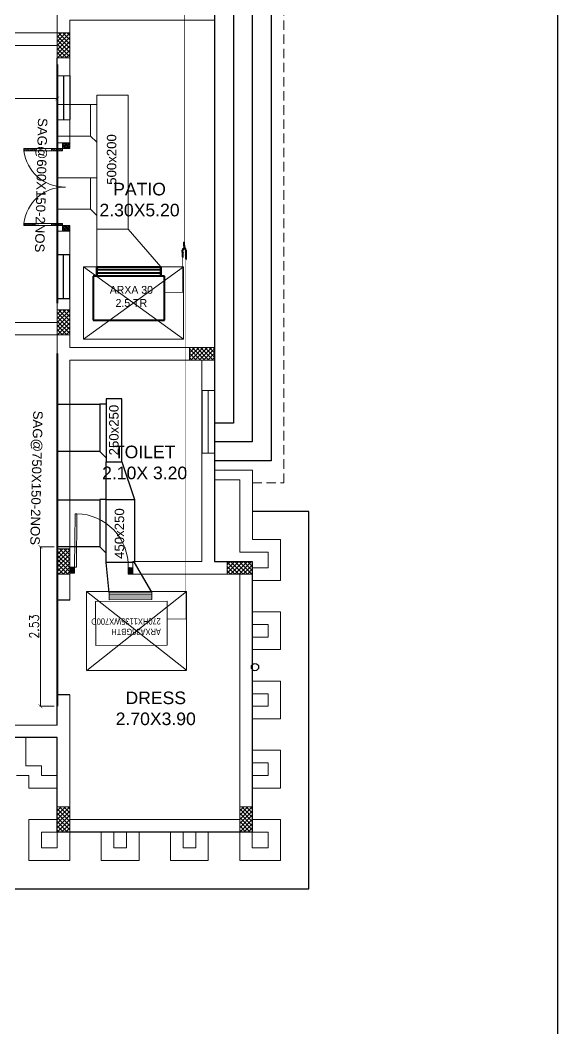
# Model space of a CAD drawing. Header units: centimetres. Extents: x -223085 to -5411, y 68813 to 74618.
# Drawn here: x -219838 to -218984, y 70760 to 72363 of the extents above; entities that cross this region are included whole.
import ezdxf

# ---------------------------------------------------------------- set-up
doc = ezdxf.new("R2010")
doc.units = ezdxf.units.CM
doc.header["$PDMODE"] = 34
doc.linetypes.add('DASHED2', pattern=[0.375, 0.25, -0.125])
for name, color, linetype in [('A STAIR', 15, 'Continuous'), ('A TEXT FRAME', 253, 'Continuous'), ('COLUMN', 6, 'Continuous'), ('HAVC', 6, 'Continuous'), ('HVAC', 6, 'Continuous'), ('PDF_FRAME', 7, 'Continuous'), ('PDF_m thick', 7, 'Continuous'), ('t10', 7, 'Continuous'), ('VRF', 31, 'Continuous'), ('WALLL', 7, 'Continuous')]:
    doc.layers.add(name, color=color, linetype=linetype)
for name, color, linetype, lineweight in [('A WALL BORDER', 130, 'Continuous', 30), ('CHIPPING', 2, 'Continuous', 0), ('LINE02', 8, 'Continuous', 0), ('TXT BM NME', 102, 'Continuous', 13), ('wall face 1', 4, 'Continuous', 30)]:
    doc.layers.add(name, color=color, linetype=linetype, lineweight=lineweight)
doc.layers.add('PDF_DASH', color=7, linetype='Continuous', true_color=0x989898)
doc.layers.add('PDF_hatchh', color=7, linetype='Continuous', true_color=0x767676)
doc.styles.add('0672-x-Core Bldg A&B-Lvl-Typ$0$ROMANS', font='romans.shx', dxfattribs={"width": 0.85})
doc.styles.add('ARI', font='arial.ttf')
doc.styles.add('MAPLE CM', font='swisscl.ttf', dxfattribs={"height": 20})
doc.styles.get("Standard").update_dxf_attribs({"font": 'arial.ttf'})
doc.dimstyles.new('A-AHAMED', dxfattribs={"dimscale": 50, "dimtxt": 0.3, "dimasz": 0.12, "dimexe": 0.015, "dimexo": 0.1, "dimgap": 0.05, "dimtad": 3, "dimlfac": 0.01, "dimrnd": 0.005, "dimzin": 1, "dimdsep": 46, "dimtxsty": '0672-x-Core Bldg A&B-Lvl-Typ$0$ROMANS', "dimblk": 'ARCHTICK', "dimcen": 0.5, "dimclrd": 8, "dimclre": 8, "dimclrt": 3, "dimadec": 0, "dimazin": 0, "dimtfac": 0.72, "dimtix": 1, "dimtofl": 0, "dimtmove": 1, "dimatfit": 3, "dimldrblk": 'DOTBLANK', "dimfxl": 1, "dimfxlon": 1, "dimtolj": 1, "dimtzin": 15, "dimlwd": 5, "dimlwe": 5, "dimarcsym": 0})

# ---------------------------------------------------------------- blocks, each defined once
blk = doc.blocks.new('CEXDW')
at = {"layer": 'A TEXT FRAME', "color": 10, "linetype": 'ByBlock', "lineweight": 5}
blk.add_line((-236486.6, 19560.2), (-236486.6, 19660.2), dxfattribs=at)
at = {"layer": 'A TEXT FRAME', "color": 5, "linetype": 'ByBlock', "lineweight": 5}
blk.add_lwpolyline([(-236476.6, 19660.2), (-236476.6, 19560.2), (-236496.6, 19560.2), (-236496.6, 19660.2)], close=True, dxfattribs=at)
blk = doc.blocks.new('column')
at = {"layer": 'COLUMN', "linetype": 'ByBlock', "lineweight": 5}
h = blk.add_hatch(dxfattribs=at)
h.set_pattern_fill('ANSI37', color=2, scale=1.5)
h.set_pattern_definition([(45, (-30653.902, 41637.804), (-3.36759605, 3.36759605), []), (135, (-30653.902, 41637.804), (-3.36759605, -3.36759605), [])])
h.paths.add_polyline_path([(-264720.4, 60672.8), (-264700.4, 60672.8), (-264700.4, 60632.8), (-264720.4, 60632.8)])
h = blk.add_hatch(dxfattribs=at)
h.set_pattern_fill('ANSI37', color=2, scale=1.5)
h.set_pattern_definition([(45, (-30653.8965, 41197.7215), (-3.36759605, 3.36759605), []), (135, (-30653.8965, 41197.7215), (-3.36759605, -3.36759605), [])])
h.paths.add_polyline_path([(-264720.4, 60232.7), (-264700.4, 60232.7), (-264700.4, 60192.7), (-264720.4, 60192.7)])
h = blk.add_hatch(dxfattribs=at)
h.set_pattern_fill('ANSI37', color=2, scale=1.5, angle=90)
h.set_pattern_definition([(135, (-245563.9624, 296637.487), (-3.36759605, -3.36759605), []), (225, (-245563.9624, 296637.487), (3.36759605, -3.36759605), [])])
h.paths.add_polyline_path([(-264470.4, 60152.7), (-264470.4, 60172.7), (-264510.4, 60172.7), (-264510.4, 60152.7)])
h = blk.add_hatch(dxfattribs=at)
h.set_pattern_fill('ANSI37', color=2, scale=1.5)
h.set_pattern_definition([(45, (-31143.891, 40837.6866), (-3.36759605, 3.36759605), []), (135, (-31143.891, 40837.6866), (-3.36759605, -3.36759605), [])])
h.paths.add_polyline_path([(-264720.4, 59852.7), (-264700.4, 59852.7), (-264700.4, 59812.7), (-264720.4, 59812.7)])
h = blk.add_hatch(dxfattribs=at)
h.set_pattern_fill('ANSI37', color=2, scale=1.5, angle=-90)
h.set_pattern_definition([(315, (-283356.815, -176652.1513), (3.36759605, 3.36759605), []), (45, (-283356.815, -176652.1513), (-3.36759605, 3.36759605), [])])
h.paths.add_polyline_path([(-264450.4, 59832.7), (-264450.4, 59812.7), (-264410.4, 59812.7), (-264410.4, 59832.7)])
h = blk.add_hatch(dxfattribs=at)
h.set_pattern_fill('ANSI37', color=2, scale=1.5)
h.set_pattern_definition([(45, (-28235.5585, 40496.2444), (-3.36759605, 3.36759605), []), (135, (-28235.5585, 40496.2444), (-3.36759605, -3.36759605), [])])
h.paths.add_polyline_path([(-264720.4, 59402.7), (-264700.4, 59402.7), (-264700.4, 59442.7), (-264720.4, 59442.7)])
h = blk.add_hatch(dxfattribs=at)
h.set_pattern_fill('ANSI37', color=2, scale=1.5)
h.set_pattern_definition([(45, (-27945.5585, 40496.2444), (-3.36759605, 3.36759605), []), (135, (-27945.5585, 40496.2444), (-3.36759605, -3.36759605), [])])
h.paths.add_polyline_path([(-264430.4, 59402.7), (-264410.4, 59402.7), (-264410.4, 59442.7), (-264430.4, 59442.7)])
at = {"layer": 'A TEXT FRAME', "color": 6, "linetype": 'ByBlock', "lineweight": 5}
for points in [[(-264720.4, 60672.8), (-264700.4, 60672.8), (-264700.4, 60632.8), (-264720.4, 60632.8)], [(-264720.4, 60232.7), (-264700.4, 60232.7), (-264700.4, 60192.7), (-264720.4, 60192.7)], [(-264470.4, 60152.7), (-264470.4, 60172.7), (-264510.4, 60172.7), (-264510.4, 60152.7)], [(-264720.4, 59852.7), (-264700.4, 59852.7), (-264700.4, 59812.7), (-264720.4, 59812.7)], [(-264450.4, 59832.7), (-264450.4, 59812.7), (-264410.4, 59812.7), (-264410.4, 59832.7)], [(-264720.4, 59402.7), (-264700.4, 59402.7), (-264700.4, 59442.7), (-264720.4, 59442.7)], [(-264430.4, 59402.7), (-264410.4, 59402.7), (-264410.4, 59442.7), (-264430.4, 59442.7)]]:
    blk.add_lwpolyline(points, close=True, dxfattribs=at)
blk = doc.blocks.new('W .150')
at = {"layer": 'A STAIR', "linetype": 'ByBlock', "lineweight": 5}
h = blk.add_hatch(dxfattribs=at)
h.set_pattern_fill('ANSI31', color=256, scale=0.1875, style=0)
h.set_pattern_definition([(45, (-1278.992507, 5.066227), (-0.0165728152, 0.0165728152), [])])
h.paths.add_polyline_path([(135.572, 6.937), (135.534, 6.937), (135.534, 6.75), (135.572, 6.75)])
h.paths.add_polyline_path([(135.572, 7.406), (135.534, 7.406), (135.534, 7.218), (135.572, 7.218)])
h = blk.add_hatch(dxfattribs=at)
h.set_pattern_fill('ANSI31', color=256, scale=0.1875, style=0)
h.set_pattern_definition([(135, (1551.373335, 5.066227), (0.0165728152, 0.0165728152), [])])
h.paths.add_polyline_path([(136.847, 6.937), (136.809, 6.937), (136.809, 6.75), (136.847, 6.75)])
h.paths.add_polyline_path([(136.847, 7.406), (136.809, 7.406), (136.809, 7.218), (136.847, 7.218)])
h = blk.add_hatch(dxfattribs=at)
h.set_pattern_fill('ANSI38', color=256, scale=0.1875, angle=180, style=0)
h.set_pattern_definition([(225, (107.112264, 983.23337), (0.0165728152, -0.0165728152), []), (315, (107.112264, 983.23337), (0.04971844555, -0.0165728152), [0.05859375, -0.03515625])])
h.paths.add_polyline_path([(135.534, 6.625), (135.534, 6.75), (135.44, 6.75), (135.44, 6.625)])
h = blk.add_hatch(dxfattribs=at)
h.set_pattern_fill('ANSI38', color=256, scale=0.1875, angle=180, style=0)
h.set_pattern_definition([(225, (108.518514, 983.23337), (0.0165728152, -0.0165728152), []), (315, (108.518514, 983.23337), (0.04971844555, -0.0165728152), [0.05859375, -0.03515625])])
h.paths.add_polyline_path([(136.94, 6.625), (136.94, 6.75), (136.847, 6.75), (136.847, 6.625)])
at = {"layer": 'A STAIR', "linetype": 'ByBlock', "lineweight": 5, "ltscale": 2}
for p, q in [((135.534, 7.406), (135.572, 7.406)), ((135.534, 6.75), (135.534, 7.406)), ((135.572, 7.406), (135.572, 6.75)), ((136.847, 7.406), (136.809, 7.406)), ((136.809, 7.406), (136.809, 6.75)), ((136.847, 6.75), (136.847, 7.406)), ((135.534, 7.218), (135.572, 7.218)), ((136.847, 7.218), (136.809, 7.218)), ((135.534, 6.937), (135.572, 6.937)), ((136.847, 6.937), (136.809, 6.937)), ((135.572, 6.75), (135.534, 6.75)), ((136.809, 6.75), (136.847, 6.75))]:
    blk.add_line(p, q, dxfattribs=at)
at = {"layer": 'A STAIR', "linetype": 'ByBlock', "lineweight": 5}
for points in [[(135.44, 6.75), (135.44, 6.625), (135.534, 6.625), (135.534, 6.75)], [(136.847, 6.75), (136.847, 6.625), (136.94, 6.625), (136.94, 6.75)]]:
    blk.add_lwpolyline(points, close=True, dxfattribs=at)
at = {"layer": 'A WALL BORDER', "color": 42, "linetype": 'ByBlock', "lineweight": 5, "ltscale": 0.005}
for centre, start, end in [((135.494, 6.714), 358.9677, 83.6083), ((136.887, 6.714), 96.3917, 181.0323)]:
    blk.add_arc(centre, 0.696, start, end, dxfattribs=at)
blk = doc.blocks.new('R4E')
at = {"layer": 'PDF_DASH', "linetype": 'ByBlock', "lineweight": 0}
blk.add_arc((0.7, -83.4), 83.4, 358.6053, 88.6669, dxfattribs=at)
at = {"layer": 'PDF_FRAME', "color": 252, "linetype": 'ByBlock', "lineweight": 0, "true_color": 0x989898}
for points in [[(-1.3, -84.7), (-1.3, -94.7), (-8.6, -94.7), (-8.6, -84.7)], [(91.4, -86.1), (91.4, -96), (84.1, -96), (84.1, -85.4)]]:
    blk.add_lwpolyline(points, close=True, dxfattribs=at)
at = {"layer": 'PDF_hatchh', "linetype": 'ByBlock', "lineweight": 0}
for points in [[(-8.6, -84.7), (-1.3, -92.7)], [(-6, -87.4), (-8.6, -90), (-4, -94.7)], [(-8.6, -87.4), (-1.3, -94.7)], [(-7.3, -91.4), (-8.6, -92.7), (-6.6, -94.7)], [(-7.9, -86.7), (-6, -84.7), (-1.3, -90)], [(-3.3, -90), (-6.6, -93.3)], [(-2, -86.1), (-5.3, -89.4)], [(-4.6, -94), (-5.3, -94.7)], [(-4, -85.4), (-3.3, -84.7), (-1.3, -87.4)], [(-1.3, -90.7), (-2.6, -92)], [(-1.3, -93.3), (-2.6, -94.7)], [(-1.3, -88.1), (-1.3, -88.1)], [(84.1, -86.1), (91.4, -93.3)], [(86.7, -88.7), (84.1, -91.4), (88.1, -96)], [(84.1, -88.7), (90.7, -96)], [(85.4, -92.7), (84.1, -94), (85.4, -96)], [(86.7, -85.4), (84.7, -88.1)], [(86.1, -85.4), (91.4, -90.7)], [(89.4, -91.4), (86.1, -94.7)], [(90.7, -87.4), (87.4, -90.7)], [(88.1, -95.3), (87.4, -96)], [(88.7, -86.1), (91.4, -88.1)], [(89.4, -86.1), (88.7, -86.7)], [(91.4, -92), (90, -93.3)], [(91.4, -94.7), (90, -96)]]:
    blk.add_lwpolyline(points, dxfattribs=at)
at = {"layer": 'PDF_m thick', "linetype": 'ByBlock', "lineweight": 0}
blk.add_lwpolyline([(0, 0), (-1.3, -84.7), (2, -84.7), (2.6, 0)], close=True, dxfattribs=at)
blk = doc.blocks.new('sfdsf')
blk.add_line((-33878.723, -54458.736), (-33581.723, -54458.736))
blk = doc.blocks.new('CVVX')
at = {"lineweight": 5, "xscale": 4.554945441230865, "yscale": 4.554945441230865, "zscale": 4.554945441230865, "rotation": 90.00000000000004}
blk.add_blockref('sfdsf', (-175947.9, 69074.68), dxfattribs=at)
blk = doc.blocks.new('3tr m')
at = {"layer": 'TXT BM NME', "color": 8, "linetype": 'ByBlock'}
for points in [[(159, -125.3), (159, 0), (0, 0), (0, -125.9)], [(0, 0), (159, -125.3)], [(0.5, -125.9), (159, 0)]]:
    blk.add_lwpolyline(points, dxfattribs=at)
blk = doc.blocks.new('3tr m n')
at = {"layer": 'A TEXT FRAME', "color": 8, "linetype": 'ByBlock'}
blk.add_lwpolyline([(-158.5, -0.6), (0, 0)], dxfattribs=at)
at = {"layer": 'TXT BM NME', "color": 8, "linetype": 'ByBlock'}
blk.add_blockref('3tr m', (-159, 125.3), dxfattribs=at)
blk = doc.blocks.new('BRNTT')
at = {"color": 56, "linetype": 'Continuous', "lineweight": 15, "ltscale": 0.005}
for p, q in [((13602, -27828), (12017, -27828)), ((12017, -27828), (12017, -28978)), ((12017, -28978), (13602, -27828)), ((12017, -27828), (13602, -28978)), ((13602, -28978), (13602, -27828)), ((12017, -28978), (13602, -28978))]:
    blk.add_line(p, q, dxfattribs=at)
at = {"layer": 'VRF', "color": 15, "linetype": 'Continuous', "lineweight": 40, "ltscale": 0.005, "true_color": 0xac4f35}
for p, q in [((13452, -28128), (12317, -28128)), ((12317, -28128), (12317, -28828)), ((13452, -28828), (13452, -28128)), ((12317, -28828), (13452, -28828)), ((12377, -28878), (13392, -28878)), ((12377, -28928), (13392, -28928)), ((13392, -28978), (12377, -28978))]:
    blk.add_line(p, q, dxfattribs=at)
for points in [[(12377, -28978), (12377, -28978), (12377, -28828), (12377, -28828)], [(13392, -28978), (13392, -28978), (13392, -28828), (13392, -28828)]]:
    blk.add_lwpolyline(points, close=True, dxfattribs=at)
blk = doc.blocks.new('A$C18D43A76')
at = {"layer": 'VRF', "xscale": 0.1, "yscale": 0.1, "zscale": 0.1, "rotation": 270}
blk.add_blockref('BRNTT', (2782.8, 1360.2), dxfattribs=at)
at = {"layer": 'VRF', "color": 251, "insert": (-84.6, 75.8), "char_height": 12.5, "width": 252.101, "attachment_point": 2, "rotation": 90}
blk.add_mtext('{\\fCentury Gothic|b0|i0|c0|p34;\\C0;ARXA 30\\P2.5 TR}', dxfattribs=at)
blk = doc.blocks.new('45')
at = {"color": 42}
for p, q in [((5375.299, -1589.861), (5375.333, -1589.861)), ((5375.299, -1589.861), (5375.333, -1589.861)), ((5375.333, -1589.861), (5375.337, -1589.86)), ((5375.333, -1589.876), (5375.333, -1589.861)), ((5375.337, -1589.86), (5375.348, -1589.86)), ((5375.337, -1589.878), (5375.337, -1589.86)), ((5375.348, -1589.878), (5375.348, -1589.86)), ((5375.348, -1589.861), (5375.375, -1589.861)), ((5375.348, -1589.861), (5375.375, -1589.861)), ((5375.375, -1589.86), (5375.394, -1589.86)), ((5375.375, -1589.878), (5375.375, -1589.86)), ((5375.375, -1589.876), (5375.375, -1589.861)), ((5375.394, -1589.878), (5375.394, -1589.86)), ((5375.394, -1589.86), (5375.398, -1589.861)), ((5375.398, -1589.861), (5375.421, -1589.861)), ((5375.398, -1589.861), (5375.421, -1589.861)), ((5375.398, -1589.876), (5375.398, -1589.861)), ((5375.421, -1589.876), (5375.421, -1589.861)), ((5375.425, -1589.862), (5375.421, -1589.861)), ((5375.425, -1589.862), (5375.447, -1589.862)), ((5375.425, -1589.875), (5375.425, -1589.862)), ((5375.447, -1589.875), (5375.447, -1589.862)), ((5375.451, -1589.863), (5375.447, -1589.862)), ((5375.451, -1589.863), (5375.468, -1589.863)), ((5375.451, -1589.874), (5375.451, -1589.863)), ((5375.468, -1589.874), (5375.468, -1589.863)), ((5375.472, -1589.865), (5375.468, -1589.863)), ((5375.472, -1589.865), (5375.485, -1589.865)), ((5375.472, -1589.872), (5375.472, -1589.865)), ((5375.472, -1589.872), (5375.472, -1589.865)), ((5375.485, -1589.872), (5375.485, -1589.865)), ((5375.152, -1589.896), (5375.139, -1589.896)), ((5375.139, -1589.896), (5375.139, -1589.906)), ((5375.152, -1589.906), (5375.139, -1589.906)), ((5375.157, -1589.895), (5375.152, -1589.896)), ((5375.152, -1589.896), (5375.152, -1589.906)), ((5375.152, -1589.906), (5375.157, -1589.908)), ((5375.175, -1589.895), (5375.157, -1589.895)), ((5375.157, -1589.895), (5375.157, -1589.908)), ((5375.175, -1589.908), (5375.157, -1589.908)), ((5375.179, -1589.894), (5375.175, -1589.895)), ((5375.175, -1589.895), (5375.175, -1589.908)), ((5375.175, -1589.908), (5375.179, -1589.909)), ((5375.198, -1589.894), (5375.179, -1589.894)), ((5375.179, -1589.894), (5375.179, -1589.909)), ((5375.198, -1589.909), (5375.179, -1589.909)), ((5375.198, -1589.909), (5375.179, -1589.909)), ((5375.198, -1589.894), (5375.202, -1589.892)), ((5375.198, -1589.894), (5375.198, -1589.909)), ((5375.198, -1589.894), (5375.198, -1589.909)), ((5375.202, -1589.91), (5375.198, -1589.909)), ((5375.223, -1589.892), (5375.202, -1589.892)), ((5375.202, -1589.892), (5375.202, -1589.91)), ((5375.223, -1589.91), (5375.202, -1589.91)), ((5375.223, -1589.91), (5375.223, -1589.892)), ((5375.223, -1589.894), (5375.241, -1589.894)), ((5375.223, -1589.894), (5375.241, -1589.894)), ((5375.223, -1589.909), (5375.241, -1589.909)), ((5375.241, -1589.892), (5375.259, -1589.892)), ((5375.241, -1589.91), (5375.241, -1589.892)), ((5375.241, -1589.91), (5375.26, -1589.91)), ((5375.273, -1589.9), (5375.259, -1589.892)), ((5375.26, -1589.91), (5375.273, -1589.902)), ((5375.299, -1589.876), (5375.333, -1589.876)), ((5375.333, -1589.926), (5375.299, -1589.926)), ((5375.333, -1589.941), (5375.299, -1589.941)), ((5375.337, -1589.878), (5375.333, -1589.876)), ((5375.333, -1589.926), (5375.337, -1589.924)), ((5375.333, -1589.941), (5375.333, -1589.926)), ((5375.337, -1589.943), (5375.333, -1589.941)), ((5375.337, -1589.878), (5375.348, -1589.878)), ((5375.337, -1589.924), (5375.348, -1589.924)), ((5375.337, -1589.943), (5375.337, -1589.924)), ((5375.337, -1589.943), (5375.348, -1589.943)), ((5375.348, -1589.876), (5375.375, -1589.876)), ((5375.348, -1589.943), (5375.348, -1589.924)), ((5375.348, -1589.941), (5375.348, -1589.926)), ((5375.348, -1589.926), (5375.384, -1589.926)), ((5375.348, -1589.941), (5375.384, -1589.941)), ((5375.375, -1589.878), (5375.394, -1589.878)), ((5375.384, -1589.941), (5375.384, -1589.926)), ((5375.388, -1589.927), (5375.384, -1589.926)), ((5375.384, -1589.941), (5375.388, -1589.94)), ((5375.388, -1589.927), (5375.41, -1589.927)), ((5375.388, -1589.94), (5375.388, -1589.927)), ((5375.388, -1589.94), (5375.41, -1589.94)), ((5375.398, -1589.876), (5375.394, -1589.878)), ((5375.398, -1589.876), (5375.421, -1589.876)), ((5375.41, -1589.94), (5375.41, -1589.927)), ((5375.414, -1589.928), (5375.41, -1589.927)), ((5375.41, -1589.94), (5375.414, -1589.939)), ((5375.414, -1589.928), (5375.43, -1589.928)), ((5375.414, -1589.939), (5375.414, -1589.928)), ((5375.414, -1589.939), (5375.43, -1589.939)), ((5375.421, -1589.876), (5375.425, -1589.875)), ((5375.425, -1589.875), (5375.447, -1589.875)), ((5375.43, -1589.939), (5375.43, -1589.928)), ((5375.434, -1589.93), (5375.43, -1589.928)), ((5375.43, -1589.939), (5375.434, -1589.937)), ((5375.434, -1589.93), (5375.447, -1589.93)), ((5375.434, -1589.937), (5375.434, -1589.93)), ((5375.434, -1589.937), (5375.434, -1589.93)), ((5375.434, -1589.937), (5375.447, -1589.937)), ((5375.447, -1589.875), (5375.451, -1589.874)), ((5375.447, -1589.937), (5375.447, -1589.93)), ((5375.451, -1589.874), (5375.468, -1589.874)), ((5375.468, -1589.874), (5375.472, -1589.872)), ((5375.472, -1589.872), (5375.485, -1589.872))]:
    blk.add_line(p, q, dxfattribs=at)
for centre, radius, start, end in [((5375.299, -1589.901), 0.0402, 90, 167.3561), ((5375.299, -1589.901), 0.0402, 193.2836, 270), ((5375.272, -1589.901), 0.00162, 302.7005, 58.7276), ((5375.299, -1589.901), 0.0247, 90, 270)]:
    blk.add_arc(centre, radius, start, end, dxfattribs=at)
blk = doc.blocks.new('A$C49C76B04')
at = {"layer": 'wall face 1', "color": 7, "xscale": 100, "yscale": 100, "zscale": 100, "rotation": 180}
blk.add_blockref('45', (537529.9, -158986.1), dxfattribs=at)
blk = doc.blocks.new('A$C22C16DCF')
at = {"layer": 't10', "color": 30, "true_color": 0xf26722, "rotation": 90}
blk.add_blockref('A$C49C76B04', (7.8, 11.3), dxfattribs=at)
blk = doc.blocks.new('A$C2F3818EF')
at = {"layer": 'HVAC', "color": 30, "true_color": 0xf26722}
blk.add_blockref('A$C22C16DCF', (-7.8, -9.6), dxfattribs=at)
blk = doc.blocks.new('A$C2E9877FA')
at = {"layer": 'HAVC', "color": 30, "ltscale": 100, "true_color": 0xf26722, "xscale": 10, "yscale": 10, "zscale": 10, "rotation": 269.9999999999999}
blk.add_blockref('A$C2F3818EF', (-42, -72), dxfattribs=at)
blk = doc.blocks.new('_ArchTick')
at = {"color": 0, "linetype": 'ByBlock', "const_width": 0.15}
blk.add_lwpolyline([(-0.5, -0.5), (0.5, 0.5)], dxfattribs=at)
blk = doc.blocks.new('*D122')
at = {"layer": 'Defpoints', "color": 0, "linetype": 'ByBlock', "transparency": 16777216}
for p in [(-219806, 71525.6), (-219779.2, 71525.6), (-219779.2, 71272.5, 0)]:
    blk.add_point(p, dxfattribs=at)
at = {"layer": 'TXT BM NME', "color": 8, "linetype": 'ByBlock', "lineweight": 5, "transparency": 16777216}
for p, q in [((-219784.2, 71525.6), (-219806.8, 71525.6)), ((-219806, 71272.5), (-219806, 71525.6)), ((-219784.2, 71272.5), (-219806.8, 71272.5))]:
    blk.add_line(p, q, dxfattribs=at)
at = {"layer": 'TXT BM NME', "color": 8, "linetype": 'ByBlock', "lineweight": 5, "transparency": 16777216, "xscale": 6, "yscale": 6, "zscale": 6}
for p, rotation in [((-219806, 71525.6), 90), ((-219806, 71272.5), 270)]:
    blk.add_blockref('_ArchTick', p, dxfattribs=dict(at, rotation=rotation))
at = {"layer": 'TXT BM NME', "color": 3, "linetype": 'ByBlock', "transparency": 16777216, "insert": (-219816, 71399), "char_height": 15, "attachment_point": 5, "rotation": 90, "style": '0672-x-Core Bldg A&B-Lvl-Typ$0$ROMANS'}
blk.add_mtext('\\A1;2.53', dxfattribs=at)
blk = doc.blocks.new('_DotBlank')
at = {"color": 0, "linetype": 'ByBlock', "lineweight": -2}
blk.add_line((-0.5, 0), (-1, 0), dxfattribs=at)
blk.add_circle((0, 0), 0.5, dxfattribs=at)
blk = doc.blocks.new('*D133')
at = {"layer": 'CHIPPING', "color": 8, "linetype": 'ByBlock', "lineweight": 5, "transparency": 16777216}
for p, q in [((-220249.3, 72317.6), (-220249.3, 72237.4)), ((-219779.2, 72317.6), (-219779.2, 72237.4)), ((-220249.3, 72238.2), (-219779.2, 72238.2))]:
    blk.add_line(p, q, dxfattribs=at)
at = {"layer": 'Defpoints', "color": 0, "linetype": 'ByBlock', "transparency": 16777216}
for p in [(-220249.3, 72322.6, 0), (-219779.2, 72322.6, 0), (-219779.2, 72238.2)]:
    blk.add_point(p, dxfattribs=at)
at = {"layer": 'CHIPPING', "color": 8, "linetype": 'ByBlock', "lineweight": 5, "transparency": 16777216, "xscale": 6, "yscale": 6, "zscale": 6, "rotation": 180}
blk.add_blockref('_ArchTick', (-220249.3, 72238.2), dxfattribs=at)
at = {"layer": 'CHIPPING', "color": 8, "linetype": 'ByBlock', "lineweight": 5, "transparency": 16777216, "xscale": 6, "yscale": 6, "zscale": 6}
blk.add_blockref('_ArchTick', (-219779.2, 72238.2), dxfattribs=at)
at = {"layer": 'CHIPPING', "color": 3, "linetype": 'ByBlock', "transparency": 16777216, "insert": (-220014.2, 72248.2), "char_height": 15, "attachment_point": 5, "style": '0672-x-Core Bldg A&B-Lvl-Typ$0$ROMANS'}
blk.add_mtext('\\A1;4.70', dxfattribs=at)

msp = doc.modelspace()

# ---------------------------------------------------------------- linework, layer by layer
at = {"layer": 'A TEXT FRAME', "color": 4, "linetype": 'ByBlock', "lineweight": 5}
for p, q in [((-219779.215, 72342.455, 0), (-219779.215, 72702.455, 0)), ((-219529.215, 71647.335, 0), (-219529.215, 72402.455, 0)), ((-219759.198, 72362.575, 0), (-219759.216, 72274.455, 0)), ((-219529.198, 72362.575, 0), (-219759.198, 72362.575, 0)), ((-220269.215, 72342.455, 0), (-219779.215, 72342.455, 0)), ((-219779.215, 72322.455, 0), (-220249.215, 72322.455, 0)), ((-219779.215, 72302.466, 0), (-219779.215, 72322.455, 0)), ((-219759.216, 72274.455, 0), (-219779.215, 72274.455, 0)), ((-219779.215, 72204.455, 0), (-219779.215, 72167.455, 0)), ((-219759.215, 72204.455, 0), (-219779.215, 72204.455, 0)), ((-219759.215, 72167.455, 0), (-219759.215, 72204.455, 0)), ((-219759.215, 72167.455, 0), (-219779.215, 72167.455, 0)), ((-219779.215, 72027.455, 0), (-219779.215, 71990.329, 0)), ((-219759.215, 72027.455, 0), (-219779.215, 72027.455, 0)), ((-219778.215, 72027.455, 0), (-219759.215, 72027.455, 0)), ((-219759.215, 71990.329, 0), (-219759.215, 72027.455, 0)), ((-219779.215, 71882.455, 0), (-219779.215, 71920.329, 0)), ((-219759.215, 71920.329, 0), (-219759.215, 71842.349, 0)), ((-219779.215, 71882.455, 0), (-220249.215, 71882.455, 0)), ((-220269.215, 71862.455, 0), (-219779.215, 71862.455, 0)), ((-219779.215, 71440.732, 0), (-219779.215, 71863.204, 0)), ((-219529.204, 71842.349, 0), (-219759.215, 71842.349, 0)), ((-219759.215, 71822.349, 0), (-219759.215, 71722.335, 0)), ((-219759.215, 71822.349, 0), (-219549.215, 71822.349, 0)), ((-219759.215, 71440.732, 0), (-219759.215, 71822.349, 0)), ((-219549.215, 71822.349, 0), (-219549.215, 71502.335, 0)), ((-219529.215, 71647.335, 0), (-219469.198, 71647.335, 0)), ((-219469.198, 71647.335, 0), (-219469.198, 71537.335, 0)), ((-219529.215, 71502.335, 0), (-219529.215, 71632.335, 0)), ((-219529.215, 71632.335, 0), (-219489.198, 71632.335, 0)), ((-219489.198, 71632.335, 0), (-219489.198, 71517.335, 0)), ((-219469.198, 71537.335, 0), (-219424.232, 71537.335, 0)), ((-219424.232, 71537.335, 0), (-219424.232, 71472.335, 0)), ((-219489.198, 71517.335, 0), (-219444.232, 71517.335, 0)), ((-219444.232, 71517.335, 0), (-219444.232, 71492.335, 0)), ((-219549.215, 71502.335, 0), (-219659.215, 71502.335, 0)), ((-219659.215, 71482.335, 0), (-219659.215, 71502.335, 0)), ((-219444.232, 71492.335, 0), (-219469.232, 71492.335, 0)), ((-219659.215, 71482.335, 0), (-219489.215, 71482.335, 0)), ((-219489.215, 71482.335, 0), (-219489.215, 71092.335, 0)), ((-219469.215, 71422.335, 0), (-219469.215, 71482.335, 0)), ((-219424.232, 71472.335, 0), (-219469.232, 71472.335, 0)), ((-219424.232, 71422.335, 0), (-219469.215, 71422.335, 0)), ((-219424.232, 71422.335, 0), (-219424.232, 71362.335, 0)), ((-219444.232, 71402.335, 0), (-219469.232, 71402.335, 0)), ((-219469.215, 71382.335, 0), (-219469.215, 71402.335, 0)), ((-219444.232, 71402.335, 0), (-219444.232, 71382.335, 0)), ((-219444.232, 71382.335, 0), (-219469.232, 71382.335, 0)), ((-219424.232, 71362.335, 0), (-219469.232, 71362.335, 0)), ((-219469.215, 71312.335, 0), (-219469.215, 71362.335, 0)), ((-219424.232, 71312.335, 0), (-219469.232, 71312.335, 0)), ((-219424.232, 71312.335, 0), (-219424.232, 71252.335, 0)), ((-219759.215, 71092.335, 0), (-219759.215, 71290.732, 0)), ((-219444.232, 71292.335, 0), (-219469.232, 71292.335, 0)), ((-219469.215, 71272.335, 0), (-219469.215, 71292.335, 0)), ((-219444.232, 71292.335, 0), (-219444.232, 71272.335, 0)), ((-219444.232, 71272.335, 0), (-219469.232, 71272.335, 0)), ((-219424.232, 71252.335, 0), (-219469.232, 71252.335, 0)), ((-219469.215, 71202.335, 0), (-219469.215, 71252.335, 0)), ((-219779.215, 71242.455, 0), (-220249.215, 71242.455, 0)), ((-219829.215, 71222.455, 0), (-219779.215, 71222.455, 0)), ((-219829.215, 71222.455, 0), (-219829.215, 71177.455, 0)), ((-219779.215, 71222.455, 0), (-219779.215, 71162.455, 0)), ((-219424.232, 71202.335, 0), (-219469.232, 71202.335, 0)), ((-219424.232, 71202.335, 0), (-219424.232, 71142.335, 0)), ((-219829.215, 71177.455, 0), (-219804.215, 71177.455, 0)), ((-219444.232, 71182.335, 0), (-219469.232, 71182.335, 0)), ((-219469.215, 71162.335, 0), (-219469.215, 71182.335, 0)), ((-219444.232, 71182.335, 0), (-219444.232, 71162.335, 0)), ((-219844.215, 71162.455, 0), (-219824.215, 71162.455, 0)), ((-219444.232, 71162.335, 0), (-219469.232, 71162.335, 0)), ((-219779.215, 71142.335, 0), (-219824.215, 71142.335, 0)), ((-219779.215, 71142.335, 0), (-219779.215, 71092.335, 0)), ((-219424.232, 71142.335, 0), (-219469.232, 71142.335, 0)), ((-219469.215, 71092.335, 0), (-219469.215, 71142.335, 0)), ((-219779.215, 71092.335, 0), (-219824.215, 71092.335, 0)), ((-219489.215, 71092.335, 0), (-219759.215, 71092.335, 0)), ((-219424.232, 71092.335, 0), (-219469.232, 71092.335, 0)), ((-219424.232, 71092.335, 0), (-219424.232, 71027.335, 0)), ((-219804.215, 71072.335, 0), (-219779.215, 71072.335, 0)), ((-219779.215, 71072.335, 0), (-219779.215, 71047.335, 0)), ((-219759.215, 71027.335, 0), (-219759.215, 71072.335, 0)), ((-219759.215, 71072.335, 0), (-219709.215, 71072.335, 0)), ((-219709.215, 71027.335, 0), (-219709.215, 71072.335, 0)), ((-219689.215, 71072.335, 0), (-219669.215, 71072.335, 0)), ((-219649.215, 71072.335, 0), (-219599.215, 71072.335, 0)), ((-219649.215, 71072.335, 0), (-219649.215, 71027.335, 0)), ((-219599.215, 71072.335, 0), (-219599.215, 71027.335, 0)), ((-219579.215, 71072.335, 0), (-219559.215, 71072.335, 0)), ((-219539.215, 71072.335, 0), (-219539.215, 71027.335, 0)), ((-219539.215, 71072.335, 0), (-219489.215, 71072.335, 0)), ((-219489.232, 71072.335, 0), (-219489.232, 71027.335, 0)), ((-219469.232, 71072.335, 0), (-219444.232, 71072.335, 0)), ((-219469.232, 71047.335, 0), (-219469.232, 71072.335, 0)), ((-219424.232, 71027.335, 0), (-219489.232, 71027.335, 0))]:
    msp.add_line(p, q, dxfattribs=at)
at = {"layer": 'A TEXT FRAME', "color": 8, "linetype": 'DASHED2', "lineweight": 5, "ltscale": 60}
for p, q in [((-219419.215, 71627.335, 0), (-219419.215, 72517.455, 0)), ((-219469.198, 71627.335, 0), (-219419.215, 71627.335, 0))]:
    msp.add_line(p, q, dxfattribs=at)
at = {"layer": 'A TEXT FRAME', "color": 4, "linetype": 'ByBlock'}
for p, q in [((-219779.215, 72274.455, 0), (-219779.215, 72302.466, 0)), ((-219779.215, 71990.329, 0), (-219759.215, 71990.329, 0)), ((-219779.215, 71920.329, 0), (-219759.215, 71920.329, 0)), ((-219529.215, 71502.335, 0), (-219509.215, 71502.335, 0)), ((-219759.215, 71440.732, 0), (-219779.215, 71440.732, 0)), ((-219759.215, 71290.732, 0), (-219779.215, 71290.732, 0)), ((-219779.215, 71242.455, 0), (-219779.215, 71290.732, 0))]:
    msp.add_line(p, q, dxfattribs=at)
at = {"layer": 'A TEXT FRAME', "color": 1, "linetype": 'ByBlock'}
for p, q in [((-219769.215, 72274.58, 0), (-219769.215, 72204.58, 0)), ((-219769.215, 71920.329, 0), (-219769.215, 71990.329, 0))]:
    msp.add_line(p, q, dxfattribs=at)
at = {"layer": 'A TEXT FRAME', "color": 5, "linetype": 'ByBlock'}
for p, q in [((-219779.215, 72274.455, 0), (-219779.215, 72204.58, 0)), ((-219759.215, 72274.455, 0), (-219759.215, 72204.58, 0)), ((-219779.215, 71920.329, 0), (-219779.215, 71990.329, 0)), ((-219759.215, 71920.329, 0), (-219759.215, 71990.329, 0))]:
    msp.add_line(p, q, dxfattribs=at)
at = {"layer": 'A TEXT FRAME', "color": 251, "linetype": 'ByBlock', "true_color": 0x636466, "elevation": 0}
msp.add_lwpolyline([(-221389.376, 74011.818), (-221389.376, 73511.818), (-221524.398, 73511.818), (-221524.398, 72862.455), (-220269.198, 72862.455), (-220269.198, 72962.469), (-219779.198, 72962.455), (-219779.198, 73061.818), (-219469.198, 73061.804), (-219469.198, 72682.469), (-219529.198, 72682.469), (-219529.215, 71502.335), (-219469.215, 71502.349), (-219469.215, 71072.335), (-219779.215, 71072.335), (-219779.215, 71222.455), (-220249.215, 71222.455), (-220249.215, 71122.455), (-220249.215, 70852.455), (-220764.27, 70852.455), (-220764.275, 69972.455)], dxfattribs=at)
at = {"layer": 'A TEXT FRAME', "color": 1, "linetype": 'ByBlock', "elevation": 0}
for points in [[(-219529.215, 72471.455), (-219439.215, 72471.455), (-219439.215, 71662.335), (-219529.215, 71662.335)], [(-219529.215, 72441.455), (-219469.215, 72441.455), (-219469.215, 71692.335), (-219529.215, 71692.335)], [(-219529.215, 72411.455), (-219499.215, 72411.455), (-219499.215, 71722.335), (-219529.215, 71722.335)], [(-219869.215, 71222.455), (-219869.215, 70982.335), (-219379.215, 70982.335), (-219379.215, 71581.699), (-219469.198, 71581.699)]]:
    msp.add_lwpolyline(points, dxfattribs=at)
at = {"layer": 'A TEXT FRAME', "color": 2, "linetype": 'ByBlock', "const_width": 3, "elevation": 0}
for points in [[(-219779.271, 72292.455), (-219779.215, 71912.455)], [(-219779.215, 71272.455), (-219779.215, 71833.204)]]:
    msp.add_lwpolyline(points, dxfattribs=at)
at = {"layer": 'A TEXT FRAME', "color": 3, "linetype": 'ByBlock'}
for points in [[(-219711.374, 71677.191), (-219779.215, 71677.191), (-219779.215, 71752.191), (-219711.374, 71752.191)], [(-219701.374, 71752.251), (-219711.374, 71752.251), (-219711.374, 71677.251), (-219701.517, 71667.251)], [(-219676.517, 71660.679), (-219676.517, 71760.679), (-219701.517, 71760.679), (-219701.517, 71660.679)], [(-219701.517, 71600.679), (-219701.517, 71660.679), (-219676.517, 71660.679), (-219656.517, 71600.679)], [(-219711.374, 71525.619), (-219779.215, 71525.619), (-219779.215, 71600.619), (-219711.374, 71600.619)], [(-219701.374, 71600.679), (-219711.374, 71600.679), (-219711.374, 71525.679), (-219701.517, 71515.679)], [(-219656.517, 71500.679), (-219701.517, 71500.679), (-219701.517, 71600.679), (-219656.517, 71600.679), (-219656.517, 71500.679)], [(-219696.569, 71453.155), (-219701.517, 71500.679)], [(-219629.012, 71453.494), (-219656.517, 71500.679)]]:
    msp.add_lwpolyline(points, dxfattribs=at)
at = {"layer": 'A TEXT FRAME', "color": 4, "linetype": 'ByBlock', "lineweight": 5, "elevation": 0}
for points in [[(-219779.215, 71162.455), (-219804.215, 71162.455), (-219804.215, 71177.455)], [(-219824.215, 71142.335), (-219824.215, 71162.455)], [(-219759.215, 71027.335), (-219824.215, 71027.335), (-219824.215, 71092.335)], [(-219779.215, 71047.335), (-219804.215, 71047.335), (-219804.215, 71072.335)], [(-219669.215, 71072.335), (-219669.215, 71047.335), (-219689.215, 71047.335), (-219689.215, 71072.335)], [(-219559.215, 71072.335), (-219559.215, 71047.335), (-219579.215, 71047.335), (-219579.215, 71072.335)], [(-219444.232, 71072.335), (-219444.232, 71047.335), (-219469.232, 71047.335)], [(-219649.215, 71027.335), (-219709.215, 71027.335)], [(-219539.215, 71027.335), (-219599.215, 71027.335)]]:
    msp.add_lwpolyline(points, dxfattribs=at)
at = {"layer": 'A TEXT FRAME', "color": 30, "linetype": 'ByBlock', "true_color": 0xf8991e}
msp.add_circle((-219464.983, 71334.652, 0), 5.805, dxfattribs=at)
at = {"layer": 'LINE02', "color": 3}
for points in [[(-219629.026, 71453.494), (-219628.968, 71441.773), (-219696.51, 71441.434), (-219696.569, 71453.155)], [(-219629.026, 71453.494), (-219696.569, 71453.155)], [(-219629.012, 71450.631), (-219696.554, 71450.292)], [(-219628.997, 71447.633), (-219696.539, 71447.295)], [(-219628.982, 71444.702), (-219696.525, 71444.364)]]:
    msp.add_lwpolyline(points, dxfattribs=at)
at = {"layer": 'LINE02', "color": 1}
msp.add_lwpolyline([(-219604.356, 71369.605), (-219717.854, 71369.036), (-219718.205, 71439.035), (-219604.707, 71439.604), (-219604.356, 71369.605)], dxfattribs=at)
at = {"layer": 'TXT BM NME', "color": 3, "linetype": 'ByBlock'}
for p, q in [((-219716.285, 71970.758), (-219716.285, 72243.548)), ((-219666.285, 72243.548), (-219716.285, 72243.548)), ((-219666.285, 72030.758), (-219666.285, 72243.548)), ((-219716.285, 72228.548), (-219779.237, 72228.548)), ((-219726.285, 72178.548), (-219726.285, 72228.548)), ((-219726.285, 72178.548), (-219779.237, 72178.548)), ((-219726.285, 72178.548), (-219716.285, 72168.548)), ((-219716.285, 72112.266), (-219779.237, 72112.266)), ((-219726.285, 72062.266), (-219726.285, 72112.266)), ((-219726.285, 72062.266), (-219779.237, 72062.266)), ((-219726.285, 72062.266), (-219716.285, 72052.266)), ((-219716.285, 72030.758), (-219666.285, 72030.758)), ((-219666.285, 72030.758), (-219614.785, 71970.758)), ((-219716.285, 71970.758), (-219614.785, 71970.758))]:
    msp.add_line(p, q, dxfattribs=at)
at = {"layer": 'TXT BM NME', "color": 3, "linetype": 'ByBlock', "const_width": 1, "elevation": 0}
for points in [[(-219522.493, 72581.919), (-219577.493, 72581.919), (-219577.493, 72010.063)], [(-219580.071, 71985.356), (-219580.071, 71930.356), (-219608.785, 71930.356)], [(-219574.88, 71982.355), (-219574.88, 71410.798), (-219604.562, 71410.798)]]:
    msp.add_lwpolyline(points, dxfattribs=at)

# ---------------------------------------------------------------- block references
at = {"layer": 'A TEXT FRAME', "color": 0, "linetype": 'ByBlock'}
msp.add_blockref('column', (44941.112, 11669.804, 0), dxfattribs=at)
at = {"layer": 'A TEXT FRAME', "color": 4, "linetype": 'ByBlock', "lineweight": 5, "xscale": 93.33333337462194, "yscale": 93.33333337462194, "zscale": 93.33333337462194, "rotation": 90.00000000000001}
msp.add_blockref('W .150', (-219140.918, 59386.349, 0), dxfattribs=at)
at = {"layer": 'A TEXT FRAME', "color": 1, "linetype": 'ByBlock'}
msp.add_blockref('CEXDW', (16947.415, 52114.186, 0), dxfattribs=at)
at = {"layer": 'A TEXT FRAME', "color": 244, "linetype": 'ByBlock', "true_color": 0x991b1e}
msp.add_blockref('R4E', (-219750.577, 71578.331, 0), dxfattribs=at)
at = {"layer": 'TXT BM NME', "color": 30, "linetype": 'ByBlock', "true_color": 0xf26722, "xscale": 0.08000000000000002, "yscale": 0.08000000000000002, "zscale": 0.08000000000000002, "rotation": 90.00000000000001}
msp.add_blockref('A$C2E9877FA', (-219579.995, 71999.242, 0), dxfattribs=at)
at = {"layer": 'TXT BM NME', "color": 0, "linetype": 'ByBlock', "rotation": 270}
msp.add_blockref('A$C18D43A76', (-219737.285, 71855.758), dxfattribs=at)
at = {"layer": 'TXT BM NME', "color": 8, "linetype": 'ByBlock'}
msp.add_blockref('3tr m n', (-219573.864, 71329.605), dxfattribs=at)
at = {"layer": 'WALLL', "linetype": 'ByBlock', "lineweight": 0, "xscale": 4.287940003608949, "yscale": 4.287940003608949, "zscale": 4.287940003608949}
msp.add_blockref('CVVX', (-528181.369, 434321.972), dxfattribs=at)

# ---------------------------------------------------------------- texts
at = {"lineweight": 5, "char_height": 20, "width": 392.50181, "style": 'ARI'}
for s, insert, attachment_point in [('\\pxqc;PATIO\\P2.30X5.20', (-219452.204, 72104.21, 0), 3), ('\\pxqc;TOILET\\P2.10X 3.20', (-219836.578, 71686.52, 0), 1), ('\\pxqc;DRESS^J2.70X3.90', (-219426.443, 71295.718, 0), 3)]:
    msp.add_mtext(s, dxfattribs=dict(at, insert=insert, attachment_point=attachment_point))
at = {"layer": 'A TEXT FRAME', "color": 6, "linetype": 'ByBlock', "char_height": 15, "attachment_point": 1, "rotation": 268.676128}
for s, insert in [('SAG@600X150-2NOS', (-219794.821, 72206.906)), ('SAG@750X150-2NOS', (-219802.277, 71741.772))]:
    msp.add_mtext(s, dxfattribs=dict(at, insert=insert))
at = {"layer": 'A TEXT FRAME', "color": 3, "linetype": 'ByBlock', "char_height": 15, "rotation": 90}
for s, insert, attachment_point in [('500x200', (-219685.202, 72181.441, 0), 9), ('250x250', (-219681.573, 71671.055), 7), ('450x250', (-219672.695, 71506.595), 7)]:
    msp.add_mtext(s, dxfattribs=dict(at, insert=insert, attachment_point=attachment_point))
at = {"layer": 'LINE02', "color": 4, "insert": (-219614.465, 71385.725), "char_height": 10, "attachment_point": 1, "rotation": 180.287186, "style": 'MAPLE CM'}
msp.add_mtext_dynamic_manual_height_columns('ARXA36GBTH\\P270HX1135WX700D', width=62.22329, gutter_width=100, heights=[0], dxfattribs=at)

# ---------------------------------------------------------------- dimensions: what is measured, and where the dimension line sits
at = {"layer": 'CHIPPING', "color": 2, "linetype": 'ByBlock'}
dim = msp.add_linear_dim(base=(-219779.215, 72238.184), p1=(-220249.266, 72322.589, 0), p2=(-219779.215, 72322.589, 0), dimstyle='A-AHAMED', override={"dimfxl": 100}, dxfattribs=at)
dim.commit()
dim.dimension.update_dxf_attribs({"geometry": '*D133', "text_midpoint": (-220014.241, 72248.184)})
at = {"layer": 'TXT BM NME', "color": 0, "linetype": 'ByBlock'}
dim = msp.add_linear_dim(base=(-219806.041, 71525.619), p1=(-219779.215, 71272.455, 0), p2=(-219779.215, 71525.619), angle=90, dimstyle='A-AHAMED', override={"dimfxl": 100}, dxfattribs=at)
dim.commit()
dim.dimension.update_dxf_attribs({"geometry": '*D122', "text_midpoint": (-219816.041, 71399.037)})

doc.saveas('drawing.dxf')
